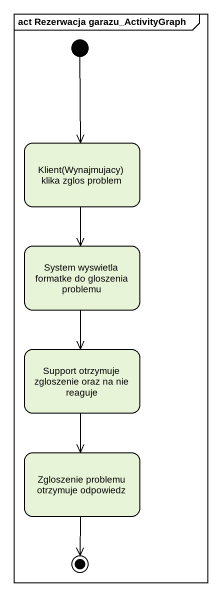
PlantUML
@startuml
mainframe act Rezerwacja garazu_ActivityGraph
hide empty description
state "Klient(Wynajmujacy) klika zglos problem" as Klient_Wynajmujacy_klika
state "System wyswietla formatke do gloszenia problemu" as System_wyswietla_formatke
state "Support otrzymuje zgloszenie oraz na nie reaguje" as Support_otrzymuje
state "Zgloszenie problemu otrzymuje odpowiedz" as Zgloszenie_problemu
[*] --> Klient_Wynajmujacy_klika
Klient_Wynajmujacy_klika --> System_wyswietla_formatke
System_wyswietla_formatke --> Support_otrzymuje
Support_otrzymuje --> Zgloszenie_problemu
Zgloszenie_problemu --> [*]
@enduml
